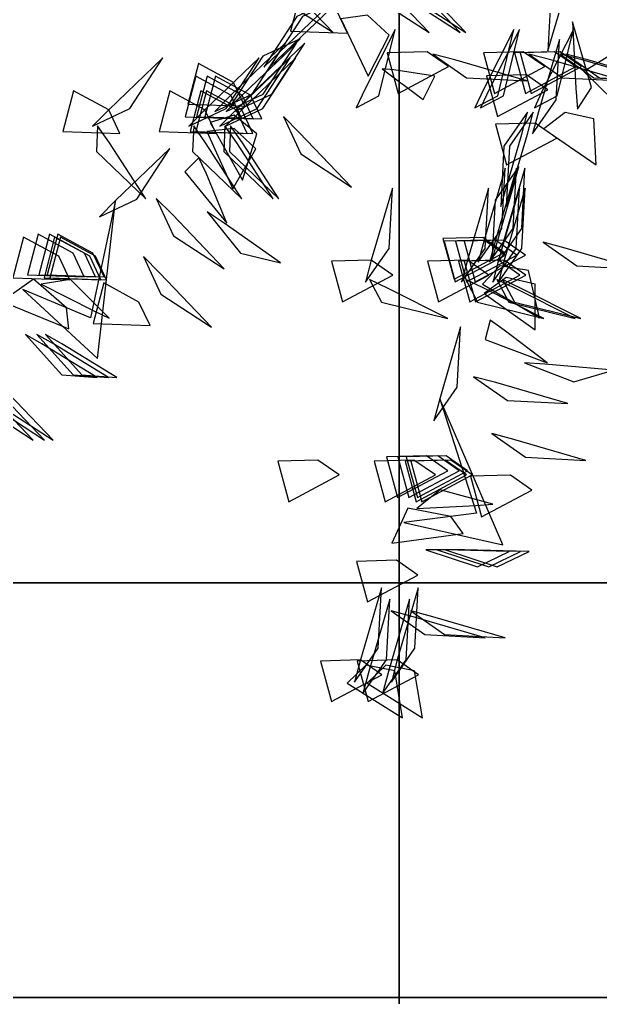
# Model space of a CAD drawing. Header units: millimetres. Extents: x 116.8 to 135.8, y -35.1 to -13.1.
# Drawn here: x 129.885 to 130.586, y -22.99 to -21.811 of the extents above; entities that cross this region are included whole.
import ezdxf

# ---------------------------------------------------------------- set-up
doc = ezdxf.new("R2010")
doc.units = ezdxf.units.MM
for name, color, linetype in [('copertura', 252, 'Continuous'), ('foglie', 62, 'Continuous'), ('parete_interna', 7, 'Continuous'), ('prato', 83, 'Continuous')]:
    doc.layers.add(name, color=color, linetype=linetype)

msp = doc.modelspace()

# ---------------------------------------------------------------- linework, layer by layer
at = {"layer": 'copertura'}
for points in [[(130.343, -23.1399, 7.8), (130.343, -18.1399, 7.8), (130.343, -18.1399, 8.1), (130.343, -23.1399, 8.1)], [(127.943, -20.6399, 8.1), (127.943, -23.1399, 8.1), (130.343, -23.1399, 8.1), (130.343, -20.6399, 8.1)], [(133.843, -22.4899, 5.6817), (133.843, -23.1399, 5.7), (128.843, -23.1399, 5.7), (128.843, -22.4899, 5.7)], [(128.843, -22.4899, 6), (128.843, -23.1399, 6), (133.843, -23.1399, 6), (133.843, -22.4899, 5.9817)], [(133.843, -22.4899, 5.9817), (128.843, -22.4899, 6), (128.843, -22.4899, 5.7), (133.843, -22.4899, 5.6817)]]:
    msp.add_3dface(points, dxfattribs=at)
at = {"layer": 'foglie'}
for points in [[(130.2006, -21.761, 1.6682), (130.1811, -21.7416, 1.6682), (130.2021, -21.7866, 1.6247), (130.2633, -21.8265, 1.6631)], [(130.3166, -21.761, 1.3508), (130.2972, -21.7416, 1.3508), (130.3182, -21.7866, 1.3073), (130.3793, -21.8265, 1.3457)], [(130.3542, -21.761, 1.7944), (130.3347, -21.7416, 1.7944), (130.3557, -21.7866, 1.751), (130.4169, -21.8265, 1.7894)], [(130.361, -21.761, 2.0299), (130.3416, -21.7416, 2.0299), (130.3625, -21.7866, 1.9865), (130.4237, -21.8265, 2.0249)], [(130.5481, -21.7616, 2.5589), (130.5552, -21.735, 2.5589), (130.5267, -21.7757, 2.5154), (130.5227, -21.8486, 2.5538)], [(130.2672, -21.7988, 1.3009), (130.2249, -21.7758, 1.2787), (130.212, -21.8248, 1.208), (130.2806, -21.8272, 1.2836)], [(130.2453, -21.8057, 2.9716), (130.2648, -21.7862, 2.9716), (130.2198, -21.8072, 2.9281), (130.1799, -21.8684, 2.9665)], [(130.2522, -21.8057, 2.876), (130.2716, -21.7862, 2.876), (130.2266, -21.8072, 2.8326), (130.1867, -21.8684, 2.871)], [(130.3048, -21.8054, 3.1396), (130.2727, -21.8101, 3.0976), (130.3058, -21.8792, 3.0564), (130.3312, -21.8296, 3.1421)], [(130.3019, -21.8945, 0.9283), (130.2912, -21.9171, 0.9169), (130.3187, -21.9028, 0.9752), (130.3382, -21.8228, 0.9706)], [(130.4453, -21.8945, 3.0068), (130.4346, -21.9171, 2.9954), (130.462, -21.9028, 3.0537), (130.4816, -21.8228, 3.0491)], [(130.4521, -21.8945, 2.9113), (130.4414, -21.9171, 2.8998), (130.4689, -21.9028, 2.9581), (130.4884, -21.8228, 2.9535)], [(130.517, -21.8945, 2.6894), (130.5063, -21.9171, 2.678), (130.5337, -21.9028, 2.7363), (130.5533, -21.8228, 2.7317)], [(130.5565, -21.8937, 0.9283), (130.5585, -21.9187, 0.9169), (130.5751, -21.8926, 0.9752), (130.5521, -21.8135, 0.9706)], [(130.2043, -21.8536, 3.0738), (130.2237, -21.8341, 3.0738), (130.1787, -21.8551, 3.0304), (130.1388, -21.9162, 3.0688)], [(130.5111, -21.9219, 3.1273), (130.504, -21.9485, 3.1273), (130.5325, -21.9078, 3.0838), (130.5364, -21.8349, 3.1222)], [(130.14, -21.9021, 2.1944), (130.1206, -21.9216, 2.1944), (130.1656, -21.9006, 2.1509), (130.2055, -21.8394, 2.1893)], [(130.1537, -21.9021, 2.5391), (130.1342, -21.9216, 2.5391), (130.1792, -21.9006, 2.4956), (130.2191, -21.8394, 2.534)], [(130.1639, -21.9021, 2.2934), (130.1445, -21.9216, 2.2934), (130.1895, -21.9006, 2.2499), (130.2294, -21.8394, 2.2883)], [(130.6072, -21.8481, 1.7893), (130.5661, -21.8733, 1.7672), (130.6021, -21.909, 1.6964), (130.6385, -21.8508, 1.7721)], [(129.9926, -21.9198, 1.5826), (129.9732, -21.9392, 1.5826), (130.0182, -21.9182, 1.5392), (130.0581, -21.8571, 1.5776)], [(130.1087, -21.9198, 1.2652), (130.0893, -21.9392, 1.2652), (130.1343, -21.9182, 1.2218), (130.1742, -21.8571, 1.2602)], [(130.1463, -21.9198, 1.7089), (130.1268, -21.9392, 1.7089), (130.1718, -21.9182, 1.6655), (130.2117, -21.8571, 1.7039)], [(130.1531, -21.9198, 1.9444), (130.1336, -21.9392, 1.9444), (130.1787, -21.9182, 1.9009), (130.2186, -21.8571, 1.9394)], [(130.3768, -21.8496, 1.7893), (130.3286, -21.8509, 1.7672), (130.342, -21.8998, 1.6964), (130.4027, -21.8676, 1.7721)], [(130.4102, -21.8595, 1.6682), (130.3836, -21.8524, 1.6682), (130.4243, -21.8809, 1.6247), (130.4972, -21.8849, 1.6631)], [(130.4929, -21.8496, 1.4719), (130.4447, -21.8509, 1.4498), (130.4581, -21.8998, 1.379), (130.5187, -21.8676, 1.4547)], [(130.5305, -21.8496, 1.9156), (130.4823, -21.8509, 1.8934), (130.4956, -21.8998, 1.8227), (130.5563, -21.8676, 1.8984)], [(130.5373, -21.8496, 2.1511), (130.4891, -21.8509, 2.1289), (130.5025, -21.8998, 2.0582), (130.5631, -21.8676, 2.1339)], [(130.5263, -21.8595, 1.3508), (130.4997, -21.8524, 1.3508), (130.5404, -21.8809, 1.3073), (130.6133, -21.8849, 1.3457)], [(130.5638, -21.8595, 1.7944), (130.5372, -21.8524, 1.7944), (130.5779, -21.8809, 1.751), (130.6508, -21.8849, 1.7894)], [(130.5706, -21.8595, 2.0299), (130.5441, -21.8524, 2.0299), (130.5848, -21.8809, 1.9865), (130.6577, -21.8849, 2.0249)], [(130.1434, -21.8867, 1.1494), (130.101, -21.8637, 1.1272), (130.0881, -21.9127, 1.0565), (130.1568, -21.9151, 1.1322)], [(130.3366, -21.8714, 1.1633), (130.3225, -21.8703, 1.1398), (130.3722, -21.9072, 1.1628), (130.3861, -21.879, 1.239)], [(130.14, -21.9021, 2.1944), (130.0976, -21.8791, 2.1722), (130.0848, -21.9282, 2.1015), (130.1534, -21.9306, 2.1772)], [(130.1537, -21.9021, 2.5391), (130.1113, -21.8791, 2.5169), (130.0984, -21.9282, 2.4462), (130.167, -21.9306, 2.5219)], [(130.1639, -21.9021, 2.2934), (130.1215, -21.8791, 2.2712), (130.1086, -21.9282, 2.2005), (130.1773, -21.9306, 2.2761)], [(130.4967, -21.8775, 1.1387), (130.4485, -21.8788, 1.1165), (130.4618, -21.9277, 1.0458), (130.5225, -21.8954, 1.1215)], [(129.9926, -21.9198, 1.5826), (129.9503, -21.8968, 1.5605), (129.9374, -21.9458, 1.4897), (130.006, -21.9482, 1.5654)], [(130.1087, -21.9198, 1.2652), (130.0663, -21.8968, 1.2431), (130.0535, -21.9458, 1.1723), (130.1221, -21.9482, 1.248)], [(130.1463, -21.9198, 1.7089), (130.1039, -21.8968, 1.6867), (130.091, -21.9458, 1.616), (130.1596, -21.9482, 1.6917)], [(130.1531, -21.9198, 1.9444), (130.1107, -21.8968, 1.9222), (130.0978, -21.9458, 1.8515), (130.1665, -21.9482, 1.9272)], [(130.144, -21.9261, 1.534), (130.1149, -21.935, 1.4905), (130.1542, -22.0046, 1.4559), (130.1714, -21.9486, 1.5396)], [(130.2229, -21.9473, 1.308), (130.2035, -21.9279, 1.308), (130.2244, -21.9729, 1.2645), (130.2856, -22.0128, 1.3029)], [(130.491, -21.9492, 2.9716), (130.4981, -21.9226, 2.9716), (130.4696, -21.9633, 2.9281), (130.4656, -22.0362, 2.9665)], [(130.4978, -21.9492, 2.876), (130.5049, -21.9226, 2.876), (130.4764, -21.9633, 2.8326), (130.4724, -22.0362, 2.871)], [(130.5433, -21.9227, 3.1396), (130.5178, -21.9427, 3.0976), (130.581, -21.9861, 3.0564), (130.5782, -21.9304, 3.1421)], [(129.9935, -21.9595, 1.7373), (129.9792, -21.9389, 1.7487), (129.9779, -21.9698, 1.6904), (130.0374, -22.0268, 1.695)], [(130.1095, -21.9595, 1.4199), (130.0953, -21.9389, 1.4313), (130.0939, -21.9698, 1.373), (130.1534, -22.0268, 1.3776)], [(130.1439, -21.9423, 1.3501), (130.1111, -21.9458, 1.3086), (130.1425, -22.0148, 1.2658), (130.17, -21.9669, 1.3518)], [(130.1471, -21.9595, 1.8635), (130.1328, -21.9389, 1.875), (130.1315, -21.9698, 1.8167), (130.191, -22.0268, 1.8213)], [(130.1539, -21.9595, 2.099), (130.1397, -21.9389, 2.1105), (130.1383, -21.9698, 2.0522), (130.1978, -22.0268, 2.0568)], [(130.5074, -21.9357, 1.3009), (130.4592, -21.937, 1.2787), (130.4726, -21.9859, 1.208), (130.5332, -21.9537, 1.2836)], [(130.001, -22.0291, 1.1209), (129.9815, -22.0485, 1.1209), (130.0266, -22.0275, 1.0774), (130.0665, -21.9664, 1.1159)], [(130.1101, -21.9961, 2.017), (130.1014, -21.9774, 2.0351), (130.0844, -21.9944, 1.9737), (130.1352, -22.0562, 1.9538)], [(130.4803, -22.0146, 3.0738), (130.4874, -21.9881, 3.0738), (130.4589, -22.0287, 3.0304), (130.4549, -22.1016, 3.0688)], [(130.4457, -22.0769, 2.1944), (130.4386, -22.1034, 2.1944), (130.4671, -22.0628, 2.1509), (130.471, -21.9899, 2.1893)], [(130.4593, -22.0769, 2.5391), (130.4522, -22.1034, 2.5391), (130.4807, -22.0628, 2.4956), (130.4847, -21.9899, 2.534)], [(130.4696, -22.0769, 2.2934), (130.4625, -22.1034, 2.2934), (130.491, -22.0628, 2.2499), (130.4949, -21.9899, 2.2883)], [(130.3095, -22.101, 1.5826), (130.3024, -22.1275, 1.5826), (130.3309, -22.0869, 1.5392), (130.3349, -22.014, 1.5776)], [(130.4256, -22.101, 1.2652), (130.4184, -22.1275, 1.2652), (130.447, -22.0869, 1.2218), (130.4509, -22.014, 1.2602)], [(130.4631, -22.101, 1.7089), (130.456, -22.1275, 1.7089), (130.4845, -22.0869, 1.6655), (130.4885, -22.014, 1.7039)], [(130.4699, -22.101, 1.9444), (130.4628, -22.1275, 1.9444), (130.4913, -22.0869, 1.9009), (130.4953, -22.014, 1.9394)], [(130.001, -22.0291, 1.1209), (129.9706, -22.1705, 1.2216), (129.8891, -22.1365, 1.1673), (129.9792, -22.2194, 1.1755)], [(130.0694, -22.0458, 2.1401), (130.0499, -22.0264, 2.1401), (130.0709, -22.0714, 2.0967), (130.1321, -22.1113, 2.1351)], [(130.1319, -22.0563, 1.4339), (130.1115, -22.0427, 1.4215), (130.1517, -22.0923, 1.4046), (130.1999, -22.104, 1.4705)], [(129.9497, -22.0924, 2.2478), (129.9073, -22.0694, 2.2257), (129.8945, -22.1185, 2.1549), (129.9631, -22.1209, 2.2306)], [(129.9634, -22.0924, 2.5926), (129.921, -22.0694, 2.5704), (129.9081, -22.1185, 2.4996), (129.9767, -22.1209, 2.5753)], [(129.9736, -22.0924, 2.3468), (129.9312, -22.0694, 2.3246), (129.9183, -22.1185, 2.2539), (129.987, -22.1209, 2.3296)], [(129.9323, -22.0962, 1.3561), (129.8899, -22.0732, 1.3339), (129.877, -22.1222, 1.2632), (129.9457, -22.1247, 1.3389)], [(129.9698, -22.0962, 1.7998), (129.9274, -22.0732, 1.7776), (129.9146, -22.1222, 1.7069), (129.9832, -22.1247, 1.7826)], [(129.9766, -22.0962, 2.0353), (129.9343, -22.0732, 2.0131), (129.9214, -22.1222, 1.9424), (129.99, -22.1247, 2.0181)], [(130.4441, -22.0737, 1.1494), (130.3959, -22.075, 1.1272), (130.4093, -22.1239, 1.0565), (130.4699, -22.0917, 1.1322)], [(130.4457, -22.0769, 2.1944), (130.3975, -22.0782, 2.1722), (130.4108, -22.127, 2.1015), (130.4715, -22.0948, 2.1772)], [(130.4593, -22.0769, 2.5391), (130.4111, -22.0782, 2.5169), (130.4245, -22.127, 2.4462), (130.4851, -22.0948, 2.5219)], [(130.4696, -22.0769, 2.2934), (130.4214, -22.0782, 2.2712), (130.4347, -22.127, 2.2005), (130.4954, -22.0948, 2.2761)], [(130.5433, -22.0865, 1.308), (130.5167, -22.0794, 1.308), (130.5574, -22.1079, 1.2645), (130.6303, -22.1119, 1.3029)], [(130.054, -22.1162, 1.4559), (130.0346, -22.0967, 1.4559), (130.0556, -22.1418, 1.4124), (130.1167, -22.1816, 1.4508)], [(130.3095, -22.101, 1.5826), (130.2613, -22.1023, 1.5605), (130.2747, -22.1511, 1.4897), (130.3353, -22.1189, 1.5654)], [(130.4256, -22.101, 1.2652), (130.3774, -22.1023, 1.2431), (130.3907, -22.1511, 1.1723), (130.4514, -22.1189, 1.248)], [(130.4631, -22.101, 1.7089), (130.4149, -22.1023, 1.6867), (130.4283, -22.1511, 1.616), (130.4889, -22.1189, 1.6917)], [(130.4699, -22.101, 1.9444), (130.4217, -22.1023, 1.9222), (130.4351, -22.1511, 1.8515), (130.4958, -22.1189, 1.9272)], [(130.4644, -22.1076, 1.534), (130.4436, -22.1298, 1.4905), (130.5123, -22.1705, 1.4559), (130.4993, -22.1133, 1.5396)], [(129.9416, -22.1586, 1.202), (129.9019, -22.1239, 1.1963), (129.8642, -22.1507, 1.1225), (129.9444, -22.1837, 1.1765)], [(129.9745, -22.1622, 1.4999), (129.9933, -22.171, 1.518), (129.9466, -22.1243, 1.518), (129.911, -22.1297, 1.4438)], [(130.0291, -22.1514, 1.3103), (129.9867, -22.1284, 1.2881), (129.9739, -22.1774, 1.2174), (130.0425, -22.1798, 1.2931)], [(130.33, -22.135, 1.7373), (130.3075, -22.1243, 1.7487), (130.3217, -22.1517, 1.6904), (130.4017, -22.1713, 1.695)], [(130.4461, -22.135, 1.4199), (130.4235, -22.1243, 1.4313), (130.4378, -22.1517, 1.373), (130.5178, -22.1713, 1.3776)], [(130.4724, -22.1217, 1.3501), (130.4457, -22.1411, 1.3086), (130.5074, -22.1851, 1.2658), (130.5072, -22.13, 1.3518)], [(130.4837, -22.135, 1.8635), (130.4611, -22.1243, 1.875), (130.4753, -22.1517, 1.8167), (130.5553, -22.1713, 1.8213)], [(130.4905, -22.135, 2.099), (130.4679, -22.1243, 2.1105), (130.4822, -22.1517, 2.0522), (130.5622, -22.1713, 2.0568)], [(130.47, -22.1852, 2.017), (130.4531, -22.1733, 2.0351), (130.4468, -22.1965, 1.9737), (130.5218, -22.2247, 1.9538)], [(130.392, -22.2683, 1.1209), (130.3848, -22.2948, 1.1209), (130.4133, -22.2542, 1.0774), (130.4173, -22.1813, 1.1159)], [(129.9121, -22.2017, 2.1941), (129.8923, -22.1904, 2.1787), (129.9361, -22.239, 2.17), (129.9786, -22.2424, 2.2407)], [(129.9258, -22.2017, 2.5388), (129.906, -22.1904, 2.5234), (129.9497, -22.239, 2.5147), (129.9922, -22.2424, 2.5854)], [(129.936, -22.2017, 2.2931), (129.9162, -22.1904, 2.2777), (129.96, -22.239, 2.269), (130.0025, -22.2424, 2.3397)], [(130.5189, -22.2264, 1.4339), (130.4944, -22.2249, 1.4215), (130.554, -22.2477, 1.4046), (130.6017, -22.2337, 1.4705)], [(129.8388, -22.2525, 2.3476), (129.8194, -22.2331, 2.3476), (129.8403, -22.2781, 2.3042), (129.9015, -22.318, 2.3426)], [(129.8525, -22.2525, 2.6923), (129.833, -22.2331, 2.6923), (129.854, -22.2781, 2.6489), (129.9151, -22.318, 2.6873)], [(129.8627, -22.2525, 2.4466), (129.8432, -22.2331, 2.4466), (129.8642, -22.2781, 2.4031), (129.9254, -22.318, 2.4416)], [(130.4596, -22.2486, 2.1401), (130.433, -22.2415, 2.1401), (130.4737, -22.27, 2.0967), (130.5466, -22.2739, 2.1351)], [(130.392, -22.2683, 1.1209), (130.4364, -22.4059, 1.2216), (130.3488, -22.4172, 1.1673), (130.4683, -22.444, 1.1755)], [(130.4814, -22.3172, 1.4559), (130.4549, -22.3101, 1.4559), (130.4956, -22.3386, 1.4124), (130.5685, -22.3425, 1.4508)], [(130.2449, -22.342, 1.6735), (130.1967, -22.3433, 1.6513), (130.2101, -22.3922, 1.5806), (130.2707, -22.3599, 1.6563)], [(130.361, -22.342, 1.3561), (130.3128, -22.3433, 1.3339), (130.3261, -22.3922, 1.2632), (130.3868, -22.3599, 1.3389)], [(130.376, -22.3368, 2.2478), (130.3278, -22.3381, 2.2257), (130.3412, -22.387, 2.1549), (130.4018, -22.3548, 2.2306)], [(130.3897, -22.3368, 2.5926), (130.3415, -22.3381, 2.5704), (130.3548, -22.387, 2.4996), (130.4155, -22.3548, 2.5753)], [(130.3985, -22.342, 1.7998), (130.3503, -22.3433, 1.7776), (130.3637, -22.3922, 1.7069), (130.4244, -22.3599, 1.7826)], [(130.3999, -22.3368, 2.3468), (130.3517, -22.3381, 2.3246), (130.3651, -22.387, 2.2539), (130.4257, -22.3548, 2.3296)], [(130.4054, -22.342, 2.0353), (130.3572, -22.3433, 2.0131), (130.3705, -22.3922, 1.9424), (130.4312, -22.3599, 2.0181)], [(130.4775, -22.3601, 1.3103), (130.4293, -22.3614, 1.2881), (130.4426, -22.4103, 1.2174), (130.5033, -22.3781, 1.2931)], [(130.4356, -22.3968, 1.4999), (130.4563, -22.395, 1.518), (130.3925, -22.3779, 1.518), (130.3644, -22.4004, 1.4438)], [(130.4053, -22.4102, 1.202), (130.3535, -22.3999, 1.1963), (130.3343, -22.442, 1.1225), (130.4203, -22.4305, 1.1765)], [(130.3981, -22.4503, 2.1941), (130.3753, -22.4504, 2.1787), (130.4375, -22.4706, 2.17), (130.476, -22.4523, 2.2407)], [(130.4118, -22.4503, 2.5388), (130.389, -22.4504, 2.5234), (130.4512, -22.4706, 2.5147), (130.4897, -22.4523, 2.5854)], [(130.422, -22.4503, 2.2931), (130.3992, -22.4504, 2.2777), (130.4614, -22.4706, 2.269), (130.4999, -22.4523, 2.3397)], [(130.3398, -22.4628, 1.0924), (130.2916, -22.4641, 1.0702), (130.305, -22.513, 0.9995), (130.3657, -22.4808, 1.0752)], [(130.2964, -22.583, 1.447), (130.2893, -22.6096, 1.447), (130.3178, -22.5689, 1.4035), (130.3218, -22.496, 1.4419)], [(130.3408, -22.583, 2.1262), (130.3337, -22.6096, 2.1262), (130.3622, -22.5689, 2.0827), (130.3661, -22.496, 2.1211)], [(130.3064, -22.5968, 2.3013), (130.2992, -22.6233, 2.3013), (130.3278, -22.5827, 2.2578), (130.3317, -22.5098, 2.2963)], [(130.3303, -22.5968, 2.4003), (130.3231, -22.6233, 2.4003), (130.3517, -22.5827, 2.3568), (130.3556, -22.5098, 2.3952)], [(130.36, -22.5309, 2.3476), (130.3334, -22.5238, 2.3476), (130.3741, -22.5523, 2.3042), (130.447, -22.5563, 2.3426)], [(130.3839, -22.5309, 2.4466), (130.3573, -22.5238, 2.4466), (130.398, -22.5523, 2.4031), (130.4709, -22.5563, 2.4416)], [(130.2964, -22.583, 1.447), (130.2482, -22.5843, 1.4248), (130.2616, -22.6332, 1.3541), (130.3222, -22.601, 1.4298)], [(130.303, -22.5894, 2.3113), (130.2805, -22.611, 2.2683), (130.3473, -22.6526, 2.2313), (130.3379, -22.5959, 2.3158)], [(130.3408, -22.583, 2.1262), (130.2926, -22.5843, 2.104), (130.3059, -22.6332, 2.0332), (130.3666, -22.601, 2.1089)], [(130.3269, -22.5894, 2.4103), (130.3044, -22.611, 2.3673), (130.3712, -22.6526, 2.3303), (130.3618, -22.5959, 2.4148)]]:
    msp.add_3dface(points, dxfattribs=at)
at = {"layer": 'parete_interna'}
msp.add_3dface([(130.343, -20.6399, 7.8), (130.343, -23.1399, 7.8), (127.943, -23.1399, 7.8), (127.943, -20.6399, 7.8)], dxfattribs=at)
at = {"layer": 'prato'}
for points in [[(128.843, -22.9899), (128.843, -20.5649), (131.5656, -20.0948), (131.343, -22.9899)], [(128.843, -20.5649, -0.0183), (128.843, -22.9899, -0.0183), (131.343, -22.9899, -0.0183), (131.5656, -20.0948, -0.0183)], [(133.843, -22.9899), (128.843, -22.9899), (128.843, -22.9899, -0.0183), (133.843, -22.9899, -0.0183)]]:
    msp.add_3dface(points, dxfattribs=at)

doc.saveas('drawing.dxf')
